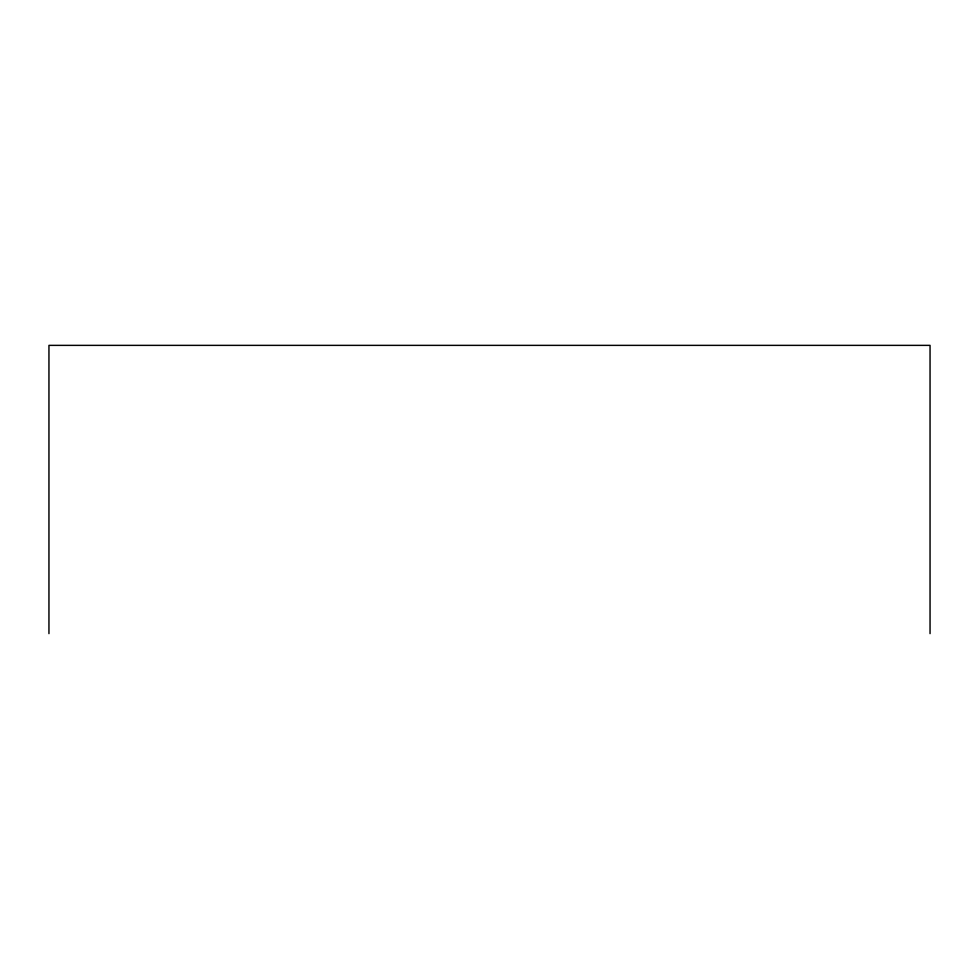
<?xml version="1.0" encoding="UTF-8"?>
<svg xmlns="http://www.w3.org/2000/svg" width="979" height="979" viewBox="0 0 979 979"><rect width="100%" height="100%" fill="white"/><g stroke="black" fill="none" stroke-linecap="round" stroke-linejoin="round"><path stroke-width="1.47" d="M930.05 633.633L930.05 345.367L48.95 345.367L48.95 633.633"/></g></svg>
